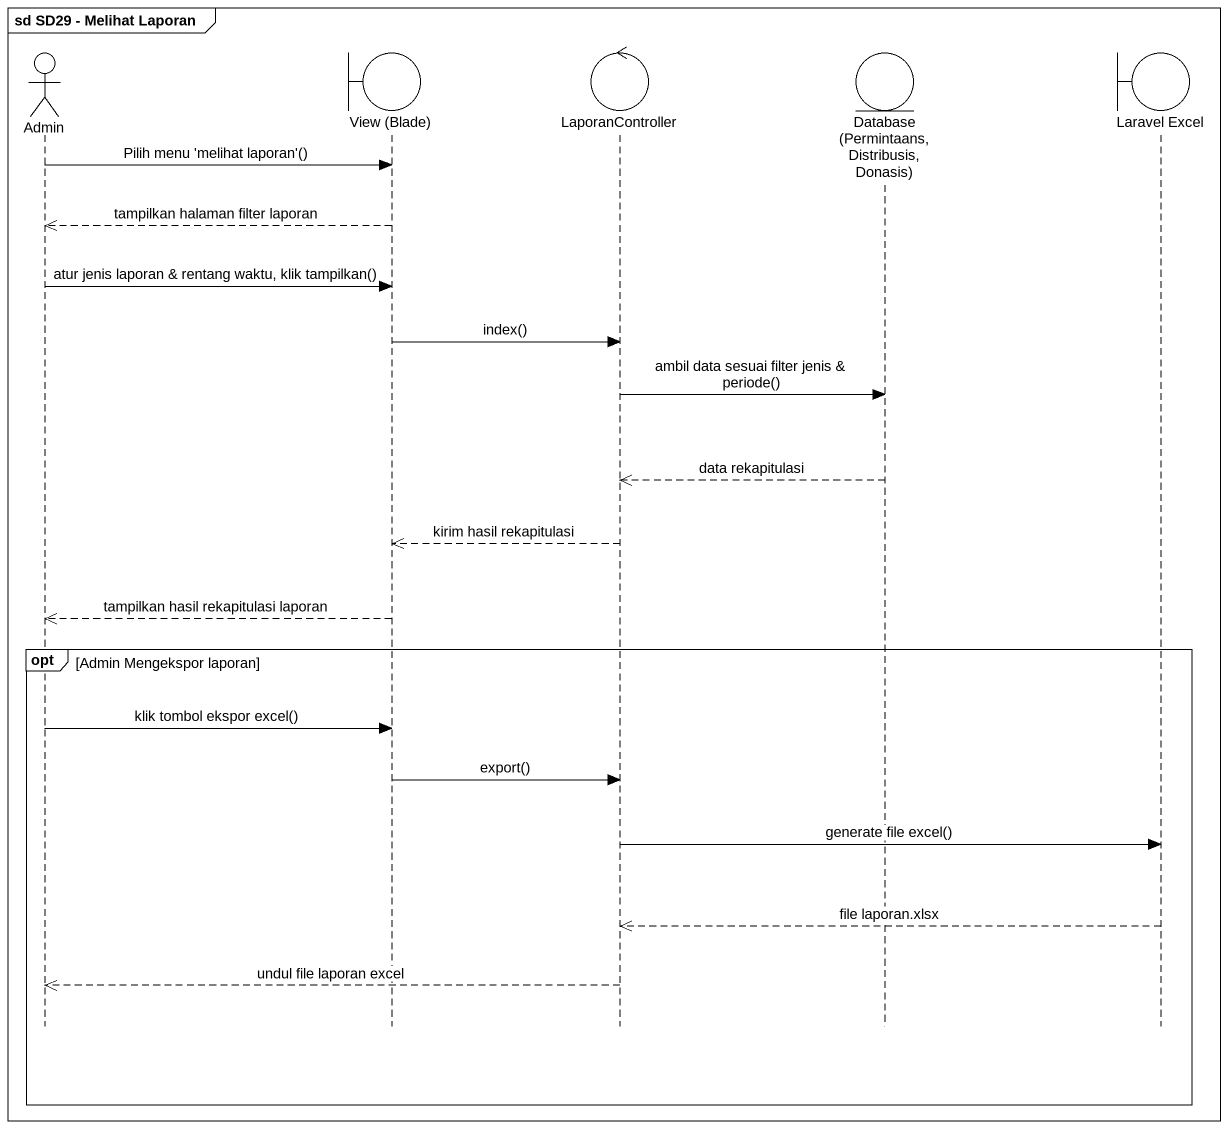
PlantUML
@startuml
mainframe sd SD29 - Melihat Laporan
hide footbox
actor Admin
boundary "View (Blade)" as View_Blade
control LaporanController
entity "Database (Permintaans, Distribusis, Donasis)" as Database_Permintaans
boundary "Laravel Excel" as Laravel_Excel

Admin -> View_Blade : Pilih menu 'melihat laporan'()
View_Blade -->> Admin : tampilkan halaman filter laporan
Admin -> View_Blade : atur jenis laporan & rentang waktu, klik tampilkan()
View_Blade -> LaporanController : index()
LaporanController -> Database_Permintaans : ambil data sesuai filter jenis & periode()
Database_Permintaans -->> LaporanController : data rekapitulasi
LaporanController -->> View_Blade : kirim hasil rekapitulasi
View_Blade -->> Admin : tampilkan hasil rekapitulasi laporan
opt Admin Mengekspor laporan
  Admin -> View_Blade : klik tombol ekspor excel()
  View_Blade -> LaporanController : export()
  LaporanController -> Laravel_Excel : generate file excel()
  Laravel_Excel -->> LaporanController : file laporan.xlsx
  LaporanController -->> Admin : undul file laporan excel
end
@enduml
